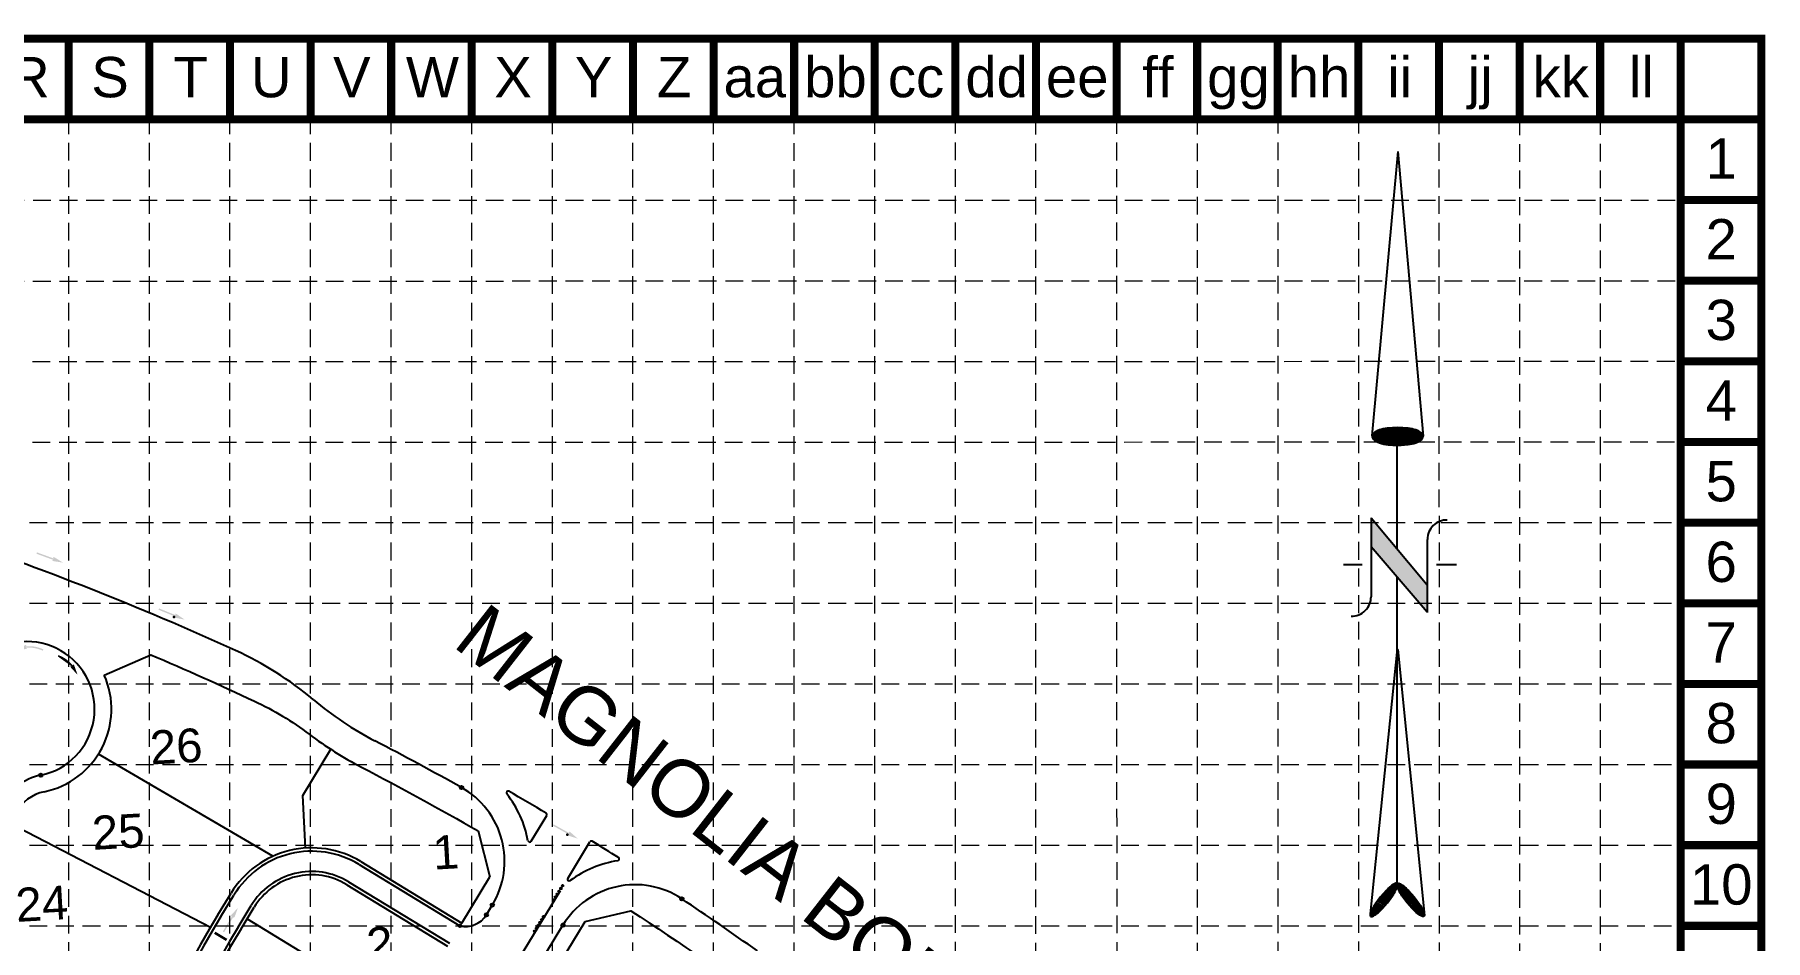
# Model space of a CAD drawing. Header units: feet. Extents: x 7707 to 9528, y 2602 to 5512.
# Drawn here: x 8553 to 9528, y 5003 to 5512 of the extents above; entities that cross this region are included whole.
import ezdxf
from ezdxf.enums import TextEntityAlignment as Align

# ---------------------------------------------------------------- set-up
doc = ezdxf.new("R2010")
doc.units = ezdxf.units.FT
doc.header["$LTSCALE"] = 0.4
doc.header["$MEASUREMENT"] = 0
doc.linetypes.add('HIDDEN', pattern=[0.375, 0.25, -0.125])
for name, color, linetype in [('1 LOT NUMBER', 7, 'Continuous'), ('BASE', 7, 'Continuous'), ('grid', 254, 'HIDDEN'), ('LOT NUM', 7, 'Continuous'), ('LOTLINE', 7, 'Continuous'), ('NARROW', 7, 'Continuous'), ('PAVING', 7, 'Continuous'), ('ROW', 7, 'Continuous'), ('SODDED LOT', 2, 'Continuous')]:
    doc.layers.add(name, color=color, linetype=linetype)
doc.styles.get("Standard").update_dxf_attribs({"font": 'ARIAL.TTF'})

# ---------------------------------------------------------------- blocks, each defined once
blk = doc.blocks.new('North Arrow')
at = {"layer": 'NARROW'}
for p, q in [((32.43, 3.06), (32.43, 4.63)), ((0, 0), (22.36, 2)), ((28.77, -2.09), (34.02, 2.32)), ((36.18, 2.33), (30.46, 2.33)), ((36.16, 2.32), (31.04, -2.09)), ((39.1, 0.01), (59.96, 2.11)), ((0, 0), (22.33, -2.02)), ((31.2, -0.05), (21.66, -0.05)), ((21.66, -0.05), (21.66, -0.05)), ((57.45, -0.05), (33.41, -0.05)), ((59.83, -2.14), (39.04, -0.01)), ((57.69, -0.03), (57.77, -0.01)), ((57.77, -0.05), (57.69, -0.03)), ((28.77, -2.09), (34.95, -2.09)), ((32.43, -4.26), (32.43, -2.8))]:
    blk.add_line(p, q, dxfattribs=at)
blk.add_lwpolyline([(22.36, -2.03), (22.59, -1.93, 0.091577), (22.87, -1.44, 0.048306), (23.03, -0.75), (23.07, -0.01), (23.01, 0.82, 0.048306), (22.87, 1.42, 0.091577), (22.59, 1.91), (22.36, 2.01), (22.14, 1.91, 0.091577), (21.86, 1.42, 0.048306), (21.72, 0.82), (21.66, -0.01), (21.72, -0.83, 0.048306), (21.86, -1.44, 0.091577), (22.14, -1.93)], format="xyb", close=True, dxfattribs=at)
for points in [[(57.46, -0.03), (57.44, 0.08, -0.066818), (57.67, 0.47, -0.03073), (58.01, 0.84), (58.52, 1.29), (59.07, 1.7, -0.03073), (59.5, 1.95, -0.066818), (59.93, 2.1), (60.04, 2.06)], [(60.04, 2.06), (60.05, 1.95, -0.066818), (59.82, 1.56, -0.03073), (59.43, 1.14), (58.97, 0.74), (58.42, 0.33, -0.03073), (57.99, 0.08, -0.036692), (57.76, -0.02)], [(57.46, -0.04), (57.44, -0.15, 0.066818), (57.67, -0.54, 0.03073), (58.01, -0.9), (58.52, -1.36), (59.07, -1.77, 0.03073), (59.5, -2.02, 0.066818), (59.93, -2.17), (60.04, -2.13)], [(60.04, -2.13), (60.05, -2.01, 0.066818), (59.82, -1.63, 0.03073), (59.43, -1.2), (58.97, -0.8), (58.42, -0.4, 0.03073), (57.99, -0.15, 0.036692), (57.76, -0.05)]]:
    blk.add_lwpolyline(points, format="xyb", dxfattribs=at)
for centre, start, end in [((30.46, 3.86), 178.8769, 270), ((34.95, -3.62), 358.8769, 90)]:
    blk.add_arc(centre, 1.53, start, end, dxfattribs=at)
for points in [[(23.07, -0.05), (21.72, 0.82), (23.02, 0.75), (21.85, 1.42)], [(23.02, 0.75), (21.85, 1.42), (22.87, 1.44), (22.14, 1.91)], [(22.87, 1.44), (22.14, 1.91), (22.59, 1.91), (22.36, 2)], [(31.05, -2.09), (36.15, 2.36), (28.75, -2.06), (34.01, 2.36)], [(58.52, 1.3), (59.05, 0.81), (58.7, 1.42), (59.26, 0.99)], [(59.26, 1), (58.69, 1.42), (59.45, 1.15), (59, 1.65)], [(59.45, 1.15), (59, 1.65), (59.62, 1.34), (59.28, 1.82)], [(59.62, 1.34), (59.28, 1.82), (59.81, 1.55), (59.49, 1.95)], [(59.81, 1.55), (59.49, 1.95), (59.93, 1.73), (59.69, 2.04)], [(59.93, 1.73), (59.69, 2.04), (60.05, 1.94), (59.93, 2.1)], [(60.05, 1.94), (59.93, 2.1), (60.04, 2.06)], [(23.03, -0.76), (21.67, -0.05), (23.07, -0.05), (21.72, 0.82)], [(57.44, 0.08), (57.7, -0.01), (57.5, 0.21), (57.77, -0.01)], [(57.45, -0.04), (57.69, -0.02), (57.44, 0.08), (57.7, -0.01)], [(57.5, 0.21), (57.77, -0.01), (57.6, 0.39), (57.94, 0.06)], [(57.6, 0.39), (57.94, 0.06), (57.68, 0.5), (58.07, 0.13)], [(57.68, 0.5), (58.07, 0.13), (57.84, 0.66), (58.29, 0.26)], [(57.84, 0.66), (58.29, 0.26), (58.03, 0.86), (58.52, 0.41)], [(58.03, 0.86), (58.52, 0.41), (58.26, 1.07), (58.73, 0.57)], [(58.26, 1.07), (58.73, 0.57), (58.52, 1.3), (59.05, 0.81)], [(22.87, -1.44), (21.72, -0.87), (23.03, -0.76), (21.67, -0.05)], [(22.58, -1.93), (21.86, -1.45), (22.87, -1.44), (21.72, -0.87)], [(57.44, -0.14), (57.69, -0.02), (57.45, -0.04), (57.69, -0.02)], [(57.46, -0.19), (57.7, -0.03), (57.44, -0.14), (57.69, -0.02)], [(57.53, -0.33), (57.76, -0.05), (57.46, -0.19), (57.7, -0.03)], [(57.63, -0.48), (57.9, -0.1), (57.53, -0.33), (57.76, -0.05)], [(57.78, -0.66), (58.09, -0.2), (57.63, -0.48), (57.9, -0.1)], [(57.97, -0.87), (58.34, -0.35), (57.78, -0.66), (58.09, -0.2)], [(58.24, -1.11), (58.61, -0.54), (57.97, -0.87), (58.34, -0.35)], [(58.61, -1.43), (58.93, -0.77), (58.24, -1.11), (58.61, -0.54)], [(58.91, -1.64), (59.2, -1), (58.61, -1.43), (58.93, -0.77)], [(59.12, -1.79), (59.57, -1.36), (58.92, -1.65), (59.2, -1.01)], [(59.35, -1.93), (59.81, -1.62), (59.12, -1.79), (59.57, -1.36)], [(59.54, -1.32), (59.41, -1.18), (59.21, -1.01)], [(22.36, -2.01), (22.14, -1.93), (22.58, -1.93), (21.86, -1.45)], [(59.58, -2.05), (59.93, -1.79), (59.35, -1.93), (59.81, -1.62)], [(59.78, -2.13), (60.05, -2.01), (59.58, -2.05), (59.93, -1.79)], [(59.92, -2.17), (60.04, -2.13), (59.78, -2.13), (60.05, -2.01)]]:
    blk.add_solid(points, dxfattribs=at)

msp = doc.modelspace()

# ---------------------------------------------------------------- hatches: boundary and pattern name
at = {"layer": 'PAVING', "linetype": 'Continuous', "lineweight": 30}
h = msp.add_hatch(color=256, dxfattribs=at)
edge = h.paths.add_edge_path()
edge.add_line((8562.92, 5216.44), (8563.57, 5216.71))
edge.add_line((8563.57, 5216.71), (8554.13, 5220.17))
edge.add_line((8554.13, 5220.17), (8554.41, 5220.94))
edge.add_line((8554.41, 5220.94), (8563.85, 5217.48))
edge.add_line((8563.85, 5217.48), (8563.56, 5218.2))
edge.add_line((8563.56, 5218.2), (8563.56, 5218.2))
edge.add_ellipse((8564.05, 5218.06), major_axis=(-0.5, 0.183), ratio=0.285714, start_angle=-125.83153, end_angle=14.49672, ccw=False)
edge.add_line((8564.39, 5218.07), (8564.39, 5218.07))
edge.add_line((8564.39, 5218.07), (8569.11, 5215.15))
edge.add_line((8569.11, 5215.15), (8563.63, 5216.01))
edge.add_line((8563.63, 5216.01), (8563.63, 5216.01))
edge.add_ellipse((8563.39, 5216.23), major_axis=(-0.5, 0.183), ratio=0.285714, start_angle=-17.18267, end_angle=124.72693, ccw=False)
edge.add_line((8562.92, 5216.44), (8562.92, 5216.44))
edge.add_line((8562.92, 5216.44), (8562.92, 5216.44))
edge.add_line((8562.92, 5216.44), (8562.92, 5216.44))
h = msp.add_hatch(color=256, dxfattribs=at)
edge = h.paths.add_edge_path()
edge.add_line((8632.26, 5186.33), (8632.52, 5185.6))
edge.add_line((8632.52, 5185.6), (8623.21, 5189.38))
edge.add_line((8623.21, 5189.38), (8622.9, 5188.62))
edge.add_line((8622.9, 5188.62), (8632.21, 5184.84))
edge.add_line((8632.21, 5184.84), (8631.56, 5184.59))
edge.add_line((8631.56, 5184.59), (8631.56, 5184.59))
edge.add_ellipse((8632.02, 5184.36), major_axis=(-0.493, 0.2), ratio=0.285714, start_angle=342.81733, end_angle=484.72693)
edge.add_line((8632.25, 5184.13), (8632.25, 5184.13))
edge.add_line((8632.25, 5184.13), (8637.7, 5183.08))
edge.add_line((8637.7, 5183.08), (8633.08, 5186.17))
edge.add_line((8633.08, 5186.17), (8633.08, 5186.17))
edge.add_ellipse((8632.75, 5186.17), major_axis=(-0.493, 0.2), ratio=0.285714, start_angle=234.16847, end_angle=374.49672)
edge.add_line((8632.26, 5186.33), (8632.26, 5186.33))
edge.add_line((8632.26, 5186.33), (8632.26, 5186.33))
h = msp.add_hatch(color=256, dxfattribs=at)
edge = h.paths.add_edge_path()
edge.add_line((8548.13, 5166.47), (8542.57, 5166.29))
edge.add_line((8542.57, 5166.29), (8547.62, 5168.61))
edge.add_line((8547.62, 5168.61), (8547.62, 5168.61))
edge.add_ellipse((8547.94, 5168.56), major_axis=(0.517, 0.124), ratio=0.285714, start_angle=-17.18267, end_angle=124.72693, ccw=False)
edge.add_line((8548.44, 5168.63), (8548.45, 5168.63))
edge.add_line((8548.45, 5168.63), (8548.06, 5168.05))
edge.add_line((8548.06, 5168.05), (8548.07, 5168.06))
edge.add_arc((8549.84, 5148.73), 19.41, 424.82135, 455.22961, ccw=False)
edge.add_line((8558.09, 5166.3), (8557.75, 5165.56))
edge.add_arc((8549.84, 5148.73), 18.59, 424.82135, 454.89715)
edge.add_line((8548.25, 5167.25), (8548.25, 5167.25))
edge.add_line((8548.25, 5167.25), (8548.89, 5166.82))
edge.add_line((8548.89, 5166.82), (8548.89, 5166.82))
edge.add_ellipse((8548.4, 5166.66), major_axis=(0.517, 0.124), ratio=0.285714, start_angle=-125.83153, end_angle=14.49672, ccw=False)
edge.add_line((8548.12, 5166.47), (8548.13, 5166.47))
h = msp.add_hatch(color=256, dxfattribs=at)
edge = h.paths.add_edge_path()
edge.add_line((8573.56, 5156.07), (8577.3, 5151.96))
edge.add_line((8577.3, 5151.96), (8575.45, 5157.19))
edge.add_line((8575.45, 5157.19), (8575.45, 5157.19))
edge.add_ellipse((8575.19, 5157.38), major_axis=(-0.271, 0.458), ratio=0.285714, start_angle=235.27307, end_angle=377.18267)
edge.add_line((8574.89, 5157.8), (8574.89, 5157.8))
edge.add_line((8574.89, 5157.8), (8574.74, 5157.12))
edge.add_line((8574.74, 5157.12), (8574.74, 5157.13))
edge.add_arc((8559.64, 5144.94), 19.41, 398.91304, 429.32131)
edge.add_line((8566.49, 5163.1), (8566.21, 5162.33))
edge.add_arc((8559.64, 5144.94), 18.59, 399.24551, 429.32131, ccw=False)
edge.add_line((8574.04, 5156.7), (8574.04, 5156.7))
edge.add_line((8574.04, 5156.7), (8573.28, 5156.85))
edge.add_line((8573.28, 5156.85), (8573.28, 5156.85))
edge.add_ellipse((8573.51, 5156.39), major_axis=(-0.271, 0.458), ratio=0.285714, start_angle=345.50328, end_angle=485.83153)
edge.add_line((8573.56, 5156.06), (8573.56, 5156.07))
h = msp.add_hatch(color=256, dxfattribs=at)
edge = h.paths.add_edge_path()
edge.add_line((8854.09, 5063.65), (8854.27, 5062.89))
edge.add_line((8854.27, 5062.89), (8845.49, 5067.79))
edge.add_line((8845.49, 5067.79), (8845.1, 5067.08))
edge.add_line((8845.1, 5067.08), (8853.87, 5062.18))
edge.add_line((8853.87, 5062.18), (8853.19, 5062.01))
edge.add_line((8853.19, 5062.01), (8853.19, 5062.01))
edge.add_ellipse((8853.61, 5061.72), major_axis=(-0.464, 0.26), ratio=0.285714, start_angle=342.81733, end_angle=484.72693)
edge.add_line((8853.82, 5061.46), (8853.82, 5061.47))
edge.add_line((8853.82, 5061.47), (8859.1, 5059.75))
edge.add_line((8859.1, 5059.75), (8854.89, 5063.38))
edge.add_line((8854.89, 5063.38), (8854.89, 5063.38))
edge.add_ellipse((8854.56, 5063.43), major_axis=(-0.464, 0.26), ratio=0.285714, start_angle=234.16847, end_angle=374.49672)
edge.add_line((8854.09, 5063.65), (8854.09, 5063.65))
edge.add_line((8854.09, 5063.65), (8854.09, 5063.65))
h = msp.add_hatch(color=256, dxfattribs=at)
edge = h.paths.add_edge_path()
edge.add_line((8665.17, 5015.03), (8665.02, 5015.72))
edge.add_line((8665.02, 5015.72), (8659.83, 5007.11))
edge.add_line((8659.83, 5007.11), (8659.13, 5007.53))
edge.add_line((8659.13, 5007.53), (8664.32, 5016.14))
edge.add_line((8664.32, 5016.14), (8663.56, 5015.99))
edge.add_line((8663.56, 5015.99), (8663.56, 5015.99))
edge.add_ellipse((8663.79, 5016.45), major_axis=(-0.275, -0.456), ratio=0.285714, start_angle=-125.83153, end_angle=14.49672, ccw=False)
edge.add_line((8663.85, 5016.78), (8663.85, 5016.78))
edge.add_line((8663.85, 5016.78), (8667.62, 5020.86))
edge.add_line((8667.62, 5020.86), (8665.73, 5015.64))
edge.add_line((8665.73, 5015.64), (8665.73, 5015.64))
edge.add_ellipse((8665.47, 5015.45), major_axis=(-0.275, -0.456), ratio=0.285714, start_angle=-17.18267, end_angle=124.72693, ccw=False)
edge.add_line((8665.17, 5015.03), (8665.17, 5015.03))
edge.add_line((8665.17, 5015.03), (8665.17, 5015.03))
edge.add_line((8665.17, 5015.03), (8665.17, 5015.03))
at = {"layer": 'SODDED LOT'}
h = msp.add_hatch(dxfattribs=at)
h.set_pattern_fill('ANSI31', color=256, scale=60, style=0)
edge = h.paths.add_edge_path()
edge.add_line((8511.59, 3563.26), (8499.51, 3556.67))
edge.add_line((8499.51, 3556.67), (8500.06, 3482.04))
edge.add_arc((8452.01, 3481.69), 48.05, -77.10957, 0.42145, ccw=False)
edge.add_line((8462.73, 3434.85), (8543.98, 3437.04))
edge.add_line((8543.98, 3437.04), (8557.16, 3438.14))
edge.add_line((8557.16, 3438.14), (8553.86, 3544.05))
edge.add_line((8553.86, 3544.05), (8547.27, 3558.87))
edge.add_line((8547.27, 3558.87), (8536.84, 3563.81))
edge.add_line((8536.84, 3563.81), (8511.59, 3563.26))
h.paths.add_polyline_path([(8440.77, 3561.61), (8445.71, 3447.47), (8457.24, 3448.56), (8471.51, 3456.25), (8486.34, 3474.36), (8486.89, 3510.58), (8486.34, 3554.48), (8479.75, 3561.61), (8462.18, 3561.61)])
h.paths.add_polyline_path([(8365.56, 3558.87), (8369.95, 3445.27), (8407.28, 3448.56), (8403.44, 3558.32)])
h.paths.add_polyline_path([(8253.02, 3554.48), (8255.22, 3440.33), (8330.43, 3443.63), (8326.03, 3557.77)])
h.paths.add_polyline_path([(8137.19, 3551.18), (8212.4, 3553.93), (8214.04, 3439.24), (8141.58, 3437.04)])
h.paths.add_polyline_path([(7991.16, 3556.67), (7980.18, 3545.15), (7980.18, 3467.22), (7992.26, 3447.47), (8007.63, 3435.39), (8035.08, 3433.2), (8102.6, 3435.39), (8100.4, 3549.54), (8057.04, 3548.44), (8021.9, 3551.73)])
h.paths.add_polyline_path([(8117.09, 3695.27), (8076.6, 3693.6), (8040.54, 3695.27), (8002.82, 3700.26), (7966.77, 3711.9), (7935.71, 3722.44), (7906.31, 3736.85), (7894.1, 3734.63), (7872.47, 3686.4), (7859.71, 3642.59), (7855.83, 3620.41), (7857.5, 3611.54), (7864.71, 3604.33), (7881.35, 3599.34), (8032.22, 3581.6), (8063.84, 3579.94), (8119.31, 3581.05)])
h.paths.add_polyline_path([(8381.66, 3717.54), (8306.56, 3714.74), (8284.7, 3712.5), (8262.85, 3704.66), (8238.19, 3697.37), (8231.46, 3698.49), (8233.7, 3584.21), (8385.58, 3589.25)])
h.paths.add_polyline_path([(8457.88, 3706.9), (8497.11, 3708.02), (8499.35, 3592.05), (8461.24, 3591.49)])
edge = h.paths.add_edge_path()
edge.add_line((8822.81, 3572.72), (8675.01, 3568.19))
edge.add_line((8675.01, 3568.19), (8664.25, 3560.26))
edge.add_line((8664.25, 3560.26), (8666.52, 3490.07))
edge.add_arc((8704.24, 3491.29), 37.74, 181.84833, 288.71432)
edge.add_line((8716.35, 3455.54), (8824.5, 3459.51))
edge.add_line((8824.5, 3459.51), (8822.81, 3572.72))
h.paths.add_polyline_path([(8643.77, 3712.11), (8757.98, 3715.37), (8760.43, 3601.2), (8647.85, 3597.94)])
h.paths.add_polyline_path([(8911.36, 3721.08), (9023.13, 3721.9), (9030.47, 3610.99), (8913.81, 3605.28)])
h.paths.add_polyline_path([(9045.16, 3997.54), (9096.55, 4005.7), (9109.61, 3897.23), (9058.21, 3886.63)])
h.paths.add_polyline_path([(8295.91, 4788.16), (8286.08, 4739.04), (8183.18, 4747.71), (8181.45, 4785.85), (8182.6, 4797.41)])
h.paths.add_polyline_path([(8909.11, 4064.13), (8916.7, 4182.07), (8813.32, 4189.08), (8805.14, 4072.31)])
h.paths.add_polyline_path([(9113.56, 4311.82), (9150.81, 4309.33), (9141.71, 4195.14), (9104.87, 4197.63)])
h.paths.add_polyline_path([(8960.42, 4322.57), (8998.91, 4320.09), (8991.46, 4205.9), (8953.39, 4208.38)])
h.paths.add_polyline_path([(8779.95, 4454.8), (8856.88, 4449.17), (8848.43, 4343.2), (8772.91, 4348.83)])
h.paths.add_polyline_path([(9083.68, 4442.56), (9121.9, 4439.9), (9114.26, 4324.61), (9075.37, 4327.27)])
h.paths.add_polyline_path([(8960.02, 4655.59), (8846.29, 4664.29), (8837.86, 4560.36), (8952.61, 4551.33)])
h.paths.add_polyline_path([(9105.68, 4641.39), (8991.09, 4670.52), (8985.16, 4604.85), (9099.26, 4594.97), (9101.73, 4630.52)])
h.paths.add_polyline_path([(8767.15, 4885.33), (8781.98, 4913.5), (8800.52, 4929.07), (8818.32, 4957.24), (8906.58, 4904.6), (8885.07, 4872.72), (8868.02, 4837.88), (8856.89, 4805.26), (8750.09, 4844.55)])
h.paths.add_polyline_path([(8093.95, 4378.38), (8129.7, 4350.01), (8197.52, 4443.59), (8171.35, 4466.43)])
h.paths.add_polyline_path([(7911.82, 4363.19), (8000.02, 4434.8), (8034.36, 4395.45), (8071.65, 4360.24), (7994.4, 4270.58), (7947.34, 4315.85)])
h.paths.add_polyline_path([(8029, 4444.44), (8118.82, 4516.82), (8094.45, 4553.71), (8081.91, 4555.8), (7999.75, 4508.47), (7996.97, 4490.37)])
h.paths.add_polyline_path([(8300.44, 4842.92), (8186.6, 4850.53), (8182.79, 4798.3), (8296.98, 4791.03)])
h.paths.add_polyline_path([(8201.65, 5015.05), (8316.59, 4996.9), (8302.44, 4895.45), (8190.1, 4904.95)])
h.paths.add_polyline_path([(8154.45, 4824.02), (8038.86, 4829.3), (8039.13, 4768.47), (8151.95, 4772.91)])
h.paths.add_polyline_path([(8162.03, 4929.26), (8048.42, 4937.79), (8043.03, 4884.82), (8157.54, 4875.84)])
h.paths.add_polyline_path([(8196.8, 5133.79), (8086.06, 5164.33), (8073.34, 5109.3), (8184.71, 5083.22)])

# ---------------------------------------------------------------- linework, layer by layer
at = {"layer": 'BASE', "color": 9}
msp.add_line((7755.13, 5464.7), (9480.3, 5464.7), dxfattribs=at)
at = {"layer": 'BASE', "const_width": 4.54}
for points in [[(9525.7, 2604.55), (9525.7, 5510.1), (7709.73, 5510.1), (7709.73, 2604.55)], [(9480.3, 2649.95), (9480.3, 5464.7), (7755.13, 5464.7), (7755.13, 2649.95)]]:
    msp.add_lwpolyline(points, close=True, dxfattribs=at)
for points in [[(8572.32, 5510.1), (8572.32, 5464.7)], [(8617.72, 5510.1), (8617.72, 5464.7)], [(8663.12, 5510.1), (8663.12, 5464.7)], [(8708.52, 5510.1), (8708.52, 5464.7)], [(8753.92, 5510.1), (8753.92, 5464.7)], [(8799.32, 5510.1), (8799.32, 5464.7)], [(8844.71, 5510.1), (8844.71, 5464.7)], [(8890.11, 5510.1), (8890.11, 5464.7)], [(8935.51, 5510.1), (8935.51, 5464.7)], [(8980.91, 5510.1), (8980.91, 5464.7)], [(9026.31, 5510.1), (9026.31, 5464.7)], [(9071.71, 5510.1), (9071.71, 5464.7)], [(9117.11, 5510.1), (9117.11, 5464.7)], [(9162.51, 5510.1), (9162.51, 5464.7)], [(9207.91, 5510.1), (9207.91, 5464.7)], [(9253.31, 5510.1), (9253.31, 5464.7)], [(9298.71, 5510.1), (9298.71, 5464.7)], [(9344.11, 5510.1), (9344.11, 5464.7)], [(9389.51, 5510.1), (9389.51, 5464.7)], [(9434.9, 5510.1), (9434.9, 5464.7)], [(9480.3, 5510.1), (9480.3, 5464.7)], [(9525.7, 5464.7), (9480.3, 5464.7)], [(9525.7, 5419.31), (9480.3, 5419.31)], [(9525.7, 5373.91), (9480.3, 5373.91)], [(9525.7, 5328.51), (9480.3, 5328.51)], [(9525.7, 5283.11), (9480.3, 5283.11)], [(9525.7, 5237.71), (9480.3, 5237.71)], [(9525.7, 5192.31), (9480.3, 5192.31)], [(9525.7, 5146.91), (9480.3, 5146.91)], [(9525.7, 5101.51), (9480.3, 5101.51)], [(9525.7, 5056.11), (9480.3, 5056.11)], [(9525.7, 5010.71), (9480.3, 5010.71)]]:
    msp.add_lwpolyline(points, dxfattribs=at)
at = {"layer": 'grid', "color": 252, "linetype": 'HIDDEN', "lineweight": 0, "ltscale": 100}
for p, q in [((8572.32, 2831.43), (8572.32, 5464.7)), ((8617.72, 2831.43), (8617.72, 5464.7)), ((8663.12, 2831.42), (8663.12, 5464.7)), ((8708.52, 2831.41), (8708.52, 5464.7)), ((8753.92, 2831.4), (8753.92, 5464.7)), ((8799.32, 2831.4), (8799.32, 5464.7)), ((8844.71, 2831.39), (8844.71, 5464.7)), ((8890.11, 2831.38), (8890.11, 5464.7)), ((8935.51, 2831.38), (8935.51, 5464.7)), ((8980.91, 2831.37), (8980.91, 5464.7)), ((9026.53, 2831.47), (9026.31, 5464.7)), ((9071.88, 2831.69), (9071.71, 5464.7)), ((9117.24, 2831.15), (9117.11, 5464.7)), ((9163.06, 2831.57), (9162.71, 5465.72)), ((9208.21, 2831.09), (9208.11, 5465.72)), ((9253.65, 2831.65), (9253.51, 5465.72)), ((9299.13, 2831.8), (9298.91, 5465.72)), ((9344.44, 2831.41), (9344.31, 5465.72)), ((9389.94, 2830.81), (9389.71, 5465.72)), ((9435.37, 2830.94), (9435.11, 5465.72)), ((7757.2, 5419), (9479.56, 5419.22)), ((7757.16, 5373.47), (9479.56, 5373.83)), ((7756.91, 5328.21), (9480.3, 5328.51)), ((7756.85, 5282.85), (9480.3, 5283.11)), ((7755.13, 5237.71), (9480.3, 5237.71)), ((7755.13, 5192.31), (9480.3, 5192.31)), ((7755.13, 5146.91), (9480.3, 5146.91)), ((7755.13, 5101.51), (9480.3, 5101.51)), ((7755.13, 5056.11), (9480.3, 5056.11)), ((7755.13, 5010.71), (9480.3, 5010.71))]:
    msp.add_line(p, q, dxfattribs=at)
at = {"layer": 'LOTLINE'}
for p, q in [((8704.14, 5084.08), (8719.95, 5110.07)), ((8687.31, 5049.89), (8589.07, 5107.4)), ((8705.74, 5054.48), (8704.14, 5084.08)), ((8652.1, 5009.82), (8539.34, 5068.22)), ((8672.77, 5014.65), (8762.05, 4960.35))]:
    msp.add_line(p, q, dxfattribs=at)
at = {"layer": 'PAVING'}
for p, q in [((8832.74, 5058.3), (8841.57, 5072.82)), ((8853.4, 5037.43), (8865.92, 5058.02)), ((8735.84, 5045.23), (8792.66, 5010.68)), ((8729.91, 5035.49), (8786.73, 5000.94)), ((8812.11, 4969.53), (8849.27, 5030.63)), ((8658.01, 5015.97), (8665.35, 5028.05)), ((8667.75, 5010.05), (8675.09, 5022.13)), ((8807.57, 5016.91), (8810.91, 5022.41)), ((8819.32, 4959.44), (8850.7, 5011.05))]:
    msp.add_line(p, q, dxfattribs=at)
at = {"layer": 'PAVING', "linetype": 'Continuous', "lineweight": 30}
msp.add_line((8654.67, 5006.69), (8661.16, 5002.74), dxfattribs=at)
at = {"layer": 'PAVING'}
for centre, radius in [((8556.61, 5095.49), 0.95), ((8793.53, 5088.54), 0.95), ((8848.5, 5030.12), 0.475), ((8849.51, 5031.73), 0.475), ((8850.52, 5033.34), 0.475), ((8810.91, 5022.41), 0.95), ((8845.47, 5025.29), 0.475), ((8846.48, 5026.9), 0.475), ((8847.49, 5028.51), 0.475), ((8917.66, 5025.87), 0.95), ((8792.66, 5010.68), 0.713), ((8807.57, 5016.91), 0.95), ((8836.79, 5010.95), 0.475), ((8837.78, 5012.57), 0.475), ((8838.76, 5014.2), 0.475), ((8839.74, 5015.82), 0.475), ((8850.7, 5011.05), 0.95), ((8834.83, 5007.69), 0.475), ((8835.81, 5009.32), 0.475)]:
    msp.add_circle(centre, radius, dxfattribs=at)
for centre, radius, start, end in [((7933.72, 3552.46), 1771.75, 65.57834, 71.32305), ((8548.87, 5132.7), 38, 281.76306, 198.07927), ((8587.69, 4992.68), 190, 49.92269, 65.57834), ((8832.34, 5283.45), 190, 229.92269, 242.56447), ((7933.72, 3552.46), 1760.35, 60.76248, 62.56447), ((8563.39, 5062.94), 33.25, 101.76306, 152.07081), ((8770.33, 5047.09), 47.5, 328.69646, 60.76248), ((8819.79, 5085.63), 0.95, 59.97491, 217.91981), ((8770.33, 5047.09), 61.75, 10.75813, 37.91981), ((7933.72, 3552.46), 1771.75, 59.18828, 59.9749), ((8840.75, 5073.32), 0.95, 328.69646, 59.18828), ((8709.18, 5001.4), 51.3, 58.69646, 148.69646), ((8831.93, 5058.8), 0.95, 190.75813, 328.69646), ((8866.73, 5057.52), 0.95, 58.20465, 148.69646), ((7933.72, 3552.46), 1771.75, 57.64235, 58.20465), ((8709.18, 5001.4), 39.9, 58.69646, 148.69646), ((8891.28, 4986.37), 61.75, 99.01993, 126.25086), ((8881.45, 5048.29), 0.95, 279.01993, 57.64235), ((8891.28, 4986.37), 47.5, 56.265, 148.69646), ((8854.21, 5036.93), 0.95, 148.69646, 306.25086), ((7933.72, 3552.46), 1771.75, 54.59452, 56.265), ((9214.03, 4677.86), 650.75, 148.69646, 175.93064), ((8795.81, 5024.09), 13.78, 256.77701, 328.60212), ((9214.03, 4677.86), 639.35, 148.69646, 175.93064)]:
    msp.add_arc(centre, radius, start, end, dxfattribs=at)
at = {"layer": 'PAVING', "linetype": 'Continuous', "lineweight": 30}
for p in [(8631.56, 5184.59), (8853.19, 5062.01)]:
    msp.add_point(p, dxfattribs=at)
at = {"layer": 'ROW'}
for p, q in [((8736.82, 5046.85), (8793.64, 5012.3)), ((8728.93, 5033.86), (8785.75, 4999.31)), ((8793.64, 5012.3), (8809.46, 5038.31)), ((8656.38, 5016.96), (8663.73, 5029.04)), ((8669.37, 5009.06), (8676.71, 5021.14)), ((8827.44, 4954.51), (8863.14, 5013.22))]:
    msp.add_line(p, q, dxfattribs=at)
at = {"layer": 'ROW', "flags": 128}
for points in [[(8592.35, 5151.81), (8618.51, 5163.31, -0.009128), (8676.86, 5137.24, -0.052199), (8707.77, 5118.6, 0.042087), (8737.14, 5100.06, -0.010749), (8802.91, 5064.1), (8809.46, 5038.31)], [(8863.14, 5013.22), (8888.99, 5019.18, -0.028267), (9048.33, 4902.06), (9050.17, 4873.54)]]:
    msp.add_lwpolyline(points, format="xyb", dxfattribs=at)
at = {"layer": 'ROW'}
for centre, radius, start, end in [((8548.87, 5132.7), 47.5, 281.76306, 23.7303), ((8563.39, 5062.94), 23.75, 101.76306, 152.07081), ((8709.18, 5001.4), 53.2, 58.69646, 148.69646), ((8709.18, 5001.4), 38, 58.69646, 148.69646), ((9214.03, 4677.86), 652.65, 148.69646, 175.93064), ((9214.03, 4677.86), 637.45, 148.69646, 175.93064)]:
    msp.add_arc(centre, radius, start, end, dxfattribs=at)

# ---------------------------------------------------------------- block references
at = {"layer": 'BASE', "xscale": 7.171874999958163, "yscale": 7.171874999958163, "zscale": 7.171874999958266, "rotation": 270}
msp.add_blockref('North Arrow', (9320.87, 5446.64), dxfattribs=at)

# ---------------------------------------------------------------- texts
at = {"layer": '1 LOT NUMBER'}
for s, p in [('26', (8618.07, 5110.96)), ('25', (8585.45, 5062.94)), ('1', (8777.35, 5051.81)), ('24', (8542.4, 5022.37)), ('2', (8739.97, 5000.13))]:
    msp.add_text(s, height=19, rotation=3.22001, dxfattribs=at).set_placement(p, align=Align.MIDDLE_LEFT)
at = {"layer": 'BASE'}
for s, p in [('R', (8550.17, 5488.46)), ('S', (8595.57, 5488.46)), ('T', (8640.97, 5488.46)), ('U', (8686.37, 5488.46)), ('V', (8731.77, 5488.46)), ('W', (8777.17, 5488.46)), ('X', (8822.57, 5488.46)), ('Y', (8867.96, 5488.46)), ('Z', (8913.36, 5488.46)), ('bb', (9004.16, 5488.46)), ('dd', (9094.96, 5488.46)), ('ff', (9185.76, 5488.46)), ('hh', (9276.56, 5488.46)), ('ii', (9321.96, 5488.46)), ('jj', (9367.36, 5488.46)), ('kk', (9412.76, 5488.46)), ('ll', (9458.15, 5488.46)), ('aa', (8958.76, 5488.46)), ('cc', (9049.56, 5488.46)), ('ee', (9140.36, 5488.46)), ('gg', (9231.16, 5488.46)), ('1', (9503.1, 5442.6)), ('2', (9503.1, 5397.2)), ('3', (9503.1, 5351.8)), ('4', (9503.1, 5306.4)), ('5', (9503.1, 5261)), ('6', (9503.1, 5215.61)), ('7', (9503.1, 5170.21)), ('8', (9503.1, 5124.81)), ('9', (9503.1, 5079.41)), ('10', (9503.1, 5034.01))]:
    msp.add_text(s, height=22.7, dxfattribs=at).set_placement(p, align=Align.MIDDLE_CENTER)
at = {"layer": 'LOT NUM', "color": 7}
msp.add_text('MAGNOLIA BOULEVARD', height=31.9793, rotation=321.99529, dxfattribs=at).set_placement((8797.6, 5181.19), align=Align.MIDDLE_LEFT)

doc.saveas('drawing.dxf')
